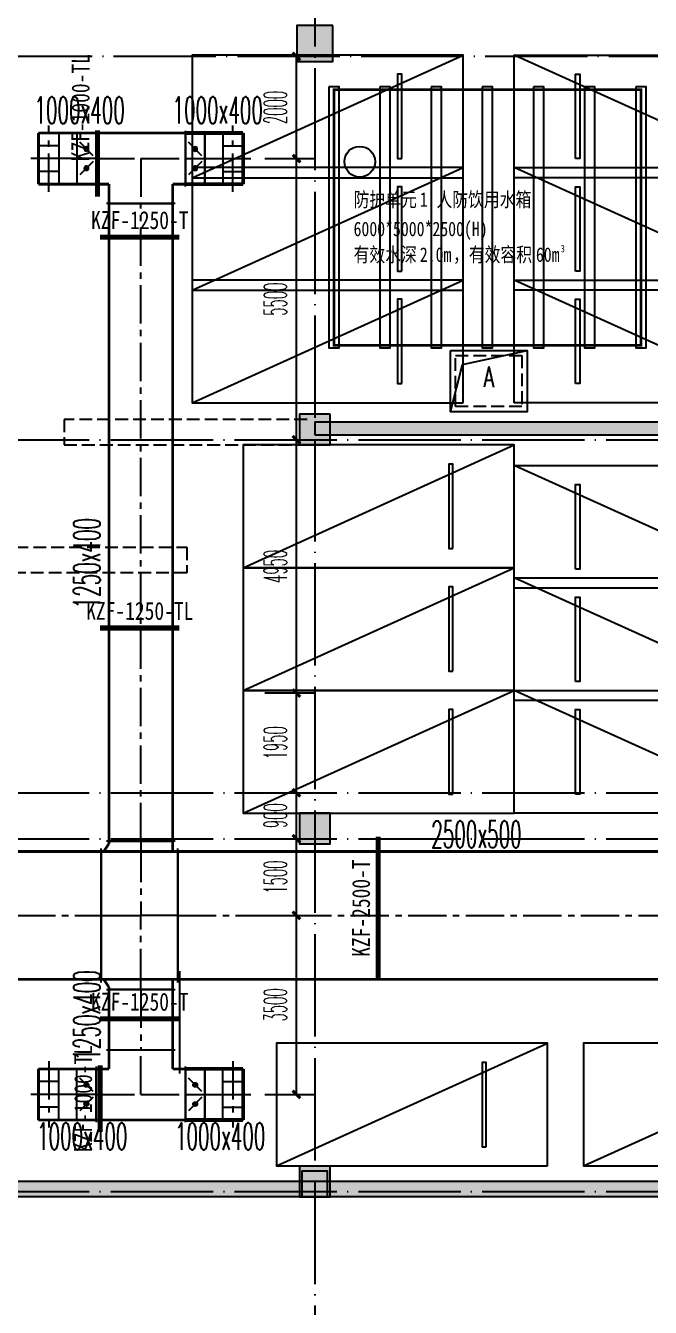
# Model space of a CAD drawing. Extents: x -888467 to -675969, y -675351 to -419232.
# Drawn here: x -811690 to -799479, y -492503 to -467439 of the extents above; entities that cross this region are included whole.
import ezdxf
from ezdxf.enums import TextEntityAlignment as Align

# ---------------------------------------------------------------- set-up
doc = ezdxf.new("R2010")
doc.units = 0
doc.header["$LTSCALE"] = 1000
for name, pattern in [('__DASH', [0.35, 0.25, -0.1]), ('CENTER2', [1.125, 0.75, -0.125, 0.125, -0.125]), ('DASH', [0.35, 0.25, -0.1]), ('DOTE', [2.42, 2, -0.2, 0.02, -0.2])]:
    doc.linetypes.add(name, pattern=pattern)
doc.layers.get('0').update_dxf_attribs({"linetype": 'CONTINUOUS'})
doc.layers.get('Defpoints').update_dxf_attribs({"linetype": 'CONTINUOUS'})
for name, color, linetype in [('A-Pkng-Bdry', 132, 'CONTINUOUS'), ('DOTE', 252, 'CONTINUOUS'), ('DUCT-送风中心线', 5, 'CENTER2'), ('DUCT-送风标注', 3, 'CONTINUOUS'), ('DUCT-送风法兰', 3, 'CONTINUOUS'), ('DUCT-送风管', 4, 'CONTINUOUS'), ('DUCT-送风管端线', 3, 'CONTINUOUS'), ('FK', 2, 'CONTINUOUS'), ('PUB_HATCH', 8, 'CONTINUOUS'), ('TH_DIM', 3, 'CONTINUOUS'), ('ZX', 1, 'CENTER2'), ('停车', 32, 'CONTINUOUS'), ('建筑层', 253, 'CONTINUOUS'), ('抗震支吊架', 2, 'CONTINUOUS'), ('结构柱子', 253, 'CONTINUOUS'), ('面积', 6, 'CONTINUOUS'), ('风阀', 3, 'CONTINUOUS')]:
    doc.layers.add(name, color=color, linetype=linetype)
doc.styles.add('-宋体', font='', dxfattribs={"width": 0.8})
doc.styles.add('_TCH_DIM_T3', font='simplex.shx', dxfattribs={"width": 0.423529, "bigfont": 'gbcbig.shx'})
doc.styles.add('hxd', font='simplex.shx', dxfattribs={"width": 0.5, "bigfont": 'gbcbig.shx'})
doc.styles.add('kzcad', font='', dxfattribs={"width": 0.8})
doc.styles.add('房间名称', font='simplex.shx', dxfattribs={"width": 0.75, "bigfont": 'gbcbig.shx'})
doc.styles.get('-宋体').set_extended_font_data('宋体')
doc.styles.get('kzcad').set_extended_font_data('SimSun')
doc.dimstyles.new('_TCH_ARCH&&150', dxfattribs={"dimtxt": 446.25, "dimasz": 150, "dimexe": 375, "dimexo": 450, "dimgap": 189.375, "dimtad": 1, "dimdec": 0, "dimzin": 0, "dimdsep": 46, "dimtxsty": '_TCH_DIM_T3', "dimblk": 'ARCHTICK', "dimcen": 0.09, "dimclrt": 7, "dimazin": 2, "dimtfac": 1, "dimtdec": 0, "dimtix": 1, "dimtmove": 2, "dimatfit": 3, "dimfxl": 1, "dimtolj": 1, "dimtzin": 0, "dimarcsym": 0})

# ---------------------------------------------------------------- blocks, each defined once
blk = doc.blocks.new('ltcw')
at = {"layer": 'A-Pkng-Bdry', "color": 252}
blk.add_line((28605, 362729), (26205, 357429), dxfattribs=at)
for points in [[(28605, 357429), (26205, 357429), (26205, 362729), (28605, 362729)], [(28231, 358629), (26580, 358629), (26580, 358710), (28231, 358710)]]:
    blk.add_lwpolyline(points, close=True, dxfattribs=at)
blk = doc.blocks.new('_FZH')
blk.add_lwpolyline([(-0.5, -0.5), (0.5, -0.5), (0.5, 0.5), (-0.5, 0.5)], close=True)
at = {"layer": 'PUB_HATCH'}
blk.add_solid([(-0.5, -0.5), (0.5, -0.5), (-0.5, 0.5), (0.5, 0.5)], dxfattribs=at)
blk = doc.blocks.new('A$C1260170F')
at = {"layer": 'FK'}
for p, q in [((200, 147), (200, 1147)), ((200, 1147), (600, 1147)), ((600, 147), (600, 1147)), ((200, 897), (600, 897)), ((200, 647), (600, 647)), ((200, 397), (600, 397)), ((600, 147), (200, 147))]:
    blk.add_line(p, q, dxfattribs=at)
at = {"layer": 'ZX', "color": 5}
for p, q in [((400, 1295), (400, 0)), ((0, 647), (800, 647))]:
    blk.add_line(p, q, dxfattribs=at)
blk = doc.blocks.new('00000556Cent')
at = {"color": 0, "linetype": 'ByBlock', "lineweight": -2}
for p, q in [((175, 75), (-175, 425)), ((175, -75), (-175, -425))]:
    blk.add_line(p, q, dxfattribs=at)
for centre, radius in [((0, 250), 55.4), ((0, 250), 37.5), ((0, 250), 26.8), ((0, -250), 55.4), ((0, -250), 37.5), ((0, -250), 26.8)]:
    blk.add_circle(centre, radius, dxfattribs=at)
blk = doc.blocks.new('00000556Body')
at = {"color": 0, "linetype": 'ByBlock', "lineweight": -2}
for p, q in [((250, 500), (-250, 500)), ((-250, -500), (-250, 500)), ((250, -500), (250, 500)), ((-250, -500), (250, -500))]:
    blk.add_line(p, q, dxfattribs=at)
blk = doc.blocks.new('A$C7F9B6DC1')
at = {"layer": '风阀', "ltscale": 1000}
for p, q in [((80, -60, -1200), (-80, -60, -1200)), ((-80, -60, -1200), (80, -60, -1200))]:
    blk.add_line(p, q, dxfattribs=at)
at = {"layer": '风阀', "ltscale": 1000, "xscale": 0.1200000001117587, "zscale": 0.3999999999996362, "rotation": 270}
for name, yscale in [('00000556Body', 0.1600000001490116), ('00000556Cent', 0.1200000001117587)]:
    blk.add_blockref(name, (0, -30), dxfattribs=dict(at, yscale=yscale))
blk = doc.blocks.new('A$C2B1B7B0A')
at = {"layer": '结构柱子'}
h = blk.add_hatch(color=253, dxfattribs=at)
h.dxf.hatch_style = 1
h.paths.add_polyline_path([(50950, 32200), (50950, 32900), (50250, 32900), (50250, 32200)])
h = blk.add_hatch(color=253, dxfattribs=at)
h.dxf.hatch_style = 1
h.paths.add_polyline_path([(50900, 25300), (50300, 25300), (50300, 24700), (50900, 24700)])
h = blk.add_hatch(color=253, dxfattribs=at)
h.dxf.hatch_style = 1
h.paths.add_polyline_path([(50300, 17500), (50300, 16900), (50900, 16900), (50900, 17500)])
h = blk.add_hatch(color=253, dxfattribs=at)
h.dxf.hatch_style = 1
h.paths.add_polyline_path([(50900, 10600), (50300, 10600), (50300, 10000), (50900, 10000)])
at = {"layer": '结构柱子', "color": 253}
for points in [[(50950, 32900), (50250, 32900), (50250, 32200), (50950, 32200)], [(50900, 25300), (50300, 25300), (50300, 24700), (50900, 24700)], [(50900, 17500), (50300, 17500), (50300, 16900), (50900, 16900)], [(50900, 10600), (50300, 10600), (50300, 10000), (50900, 10000)]]:
    blk.add_lwpolyline(points, close=True, dxfattribs=at)
blk = doc.blocks.new('_ArchTick')
at = {"color": 0, "linetype": 'ByBlock', "const_width": 0.4}
blk.add_lwpolyline([(-0.5, -0.5), (0.5, 0.5)], dxfattribs=at)
blk = doc.blocks.new('*D560')
at = {"layer": 'Defpoints', "color": 0, "transparency": 16777216}
for p in [(-807468, -484839), (-806397, -484839), (-807468, -488339)]:
    blk.add_point(p, dxfattribs=at)
at = {"layer": 'TH_DIM', "color": 0, "lineweight": -2, "transparency": 16777216}
for p, q in [((-807018, -484839), (-806022, -484839)), ((-806397, -488339), (-806397, -484839)), ((-807018, -488339), (-806022, -488339))]:
    blk.add_line(p, q, dxfattribs=at)
at = {"layer": 'TH_DIM', "color": 0, "lineweight": -2, "transparency": 16777216, "xscale": 150, "yscale": 150, "zscale": 150}
for p, rotation in [((-806397, -484839), 90), ((-806397, -488339), 270)]:
    blk.add_blockref('_ArchTick', p, dxfattribs=dict(at, rotation=rotation))
at = {"layer": 'TH_DIM', "color": 7, "transparency": 16777216, "insert": (-806810, -486589), "char_height": 446.2, "attachment_point": 5, "rotation": 90, "style": '_TCH_DIM_T3'}
blk.add_mtext('\\A1;3500', dxfattribs=at)
blk = doc.blocks.new('*D561')
at = {"layer": 'Defpoints', "color": 0, "transparency": 16777216}
for p in [(-807468, -483339), (-806397, -483339), (-807468, -484839)]:
    blk.add_point(p, dxfattribs=at)
at = {"layer": 'TH_DIM', "color": 0, "lineweight": -2, "transparency": 16777216}
for p, q in [((-807018, -483339), (-806022, -483339)), ((-806397, -484839), (-806397, -483339)), ((-807018, -484839), (-806022, -484839))]:
    blk.add_line(p, q, dxfattribs=at)
at = {"layer": 'TH_DIM', "color": 0, "lineweight": -2, "transparency": 16777216, "xscale": 150, "yscale": 150, "zscale": 150}
for p, rotation in [((-806397, -483339), 90), ((-806397, -484839), 270)]:
    blk.add_blockref('_ArchTick', p, dxfattribs=dict(at, rotation=rotation))
at = {"layer": 'TH_DIM', "color": 7, "transparency": 16777216, "insert": (-806810, -484089), "char_height": 446.2, "attachment_point": 5, "rotation": 90, "style": '_TCH_DIM_T3'}
blk.add_mtext('\\A1;1500', dxfattribs=at)
blk = doc.blocks.new('*D562')
at = {"layer": 'Defpoints', "color": 0, "transparency": 16777216}
for p in [(-807468, -482439), (-806397, -482439), (-807468, -483339)]:
    blk.add_point(p, dxfattribs=at)
at = {"layer": 'TH_DIM', "color": 0, "lineweight": -2, "transparency": 16777216}
for p, q in [((-807018, -482439), (-806022, -482439)), ((-806397, -483339), (-806397, -482439)), ((-807018, -483339), (-806022, -483339))]:
    blk.add_line(p, q, dxfattribs=at)
at = {"layer": 'TH_DIM', "color": 0, "lineweight": -2, "transparency": 16777216, "xscale": 150, "yscale": 150, "zscale": 150}
for p, rotation in [((-806397, -482439), 90), ((-806397, -483339), 270)]:
    blk.add_blockref('_ArchTick', p, dxfattribs=dict(at, rotation=rotation))
at = {"layer": 'TH_DIM', "color": 7, "transparency": 16777216, "insert": (-806810, -482889), "char_height": 446.2, "attachment_point": 5, "rotation": 90, "style": '_TCH_DIM_T3'}
blk.add_mtext('\\A1;900', dxfattribs=at)
blk = doc.blocks.new('*D563')
at = {"layer": 'Defpoints', "color": 0, "transparency": 16777216}
for p in [(-807468, -480489), (-806397, -480489), (-807468, -482439)]:
    blk.add_point(p, dxfattribs=at)
at = {"layer": 'TH_DIM', "color": 0, "lineweight": -2, "transparency": 16777216}
for p, q in [((-807018, -480489), (-806022, -480489)), ((-806397, -482439), (-806397, -480489)), ((-807018, -482439), (-806022, -482439))]:
    blk.add_line(p, q, dxfattribs=at)
at = {"layer": 'TH_DIM', "color": 0, "lineweight": -2, "transparency": 16777216, "xscale": 150, "yscale": 150, "zscale": 150}
for p, rotation in [((-806397, -480489), 90), ((-806397, -482439), 270)]:
    blk.add_blockref('_ArchTick', p, dxfattribs=dict(at, rotation=rotation))
at = {"layer": 'TH_DIM', "color": 7, "transparency": 16777216, "insert": (-806810, -481464), "char_height": 446.2, "attachment_point": 5, "rotation": 90, "style": '_TCH_DIM_T3'}
blk.add_mtext('\\A1;1950', dxfattribs=at)
blk = doc.blocks.new('*D564')
at = {"layer": 'Defpoints', "color": 0, "transparency": 16777216}
for p in [(-807468, -475539), (-806397, -475539), (-807468, -480489)]:
    blk.add_point(p, dxfattribs=at)
at = {"layer": 'TH_DIM', "color": 0, "lineweight": -2, "transparency": 16777216}
for p, q in [((-807018, -475539), (-806022, -475539)), ((-806397, -480489), (-806397, -475539)), ((-807018, -480489), (-806022, -480489))]:
    blk.add_line(p, q, dxfattribs=at)
at = {"layer": 'TH_DIM', "color": 0, "lineweight": -2, "transparency": 16777216, "xscale": 150, "yscale": 150, "zscale": 150}
for p, rotation in [((-806397, -475539), 90), ((-806397, -480489), 270)]:
    blk.add_blockref('_ArchTick', p, dxfattribs=dict(at, rotation=rotation))
at = {"layer": 'TH_DIM', "color": 7, "transparency": 16777216, "insert": (-806810, -478014), "char_height": 446.2, "attachment_point": 5, "rotation": 90, "style": '_TCH_DIM_T3'}
blk.add_mtext('\\A1;4950', dxfattribs=at)
blk = doc.blocks.new('*D565')
at = {"layer": 'Defpoints', "color": 0, "transparency": 16777216}
for p in [(-807468, -470039), (-806397, -470039), (-807468, -475539)]:
    blk.add_point(p, dxfattribs=at)
at = {"layer": 'TH_DIM', "color": 0, "lineweight": -2, "transparency": 16777216}
for p, q in [((-807018, -470039), (-806022, -470039)), ((-806397, -475539), (-806397, -470039)), ((-807018, -475539), (-806022, -475539))]:
    blk.add_line(p, q, dxfattribs=at)
at = {"layer": 'TH_DIM', "color": 0, "lineweight": -2, "transparency": 16777216, "xscale": 150, "yscale": 150, "zscale": 150}
for p, rotation in [((-806397, -470039), 90), ((-806397, -475539), 270)]:
    blk.add_blockref('_ArchTick', p, dxfattribs=dict(at, rotation=rotation))
at = {"layer": 'TH_DIM', "color": 7, "transparency": 16777216, "insert": (-806810, -472789), "char_height": 446.2, "attachment_point": 5, "rotation": 90, "style": '_TCH_DIM_T3'}
blk.add_mtext('\\A1;5500', dxfattribs=at)
blk = doc.blocks.new('*D566')
at = {"layer": 'Defpoints', "color": 0, "transparency": 16777216}
for p in [(-807468, -468039), (-806397, -468039), (-807468, -470039)]:
    blk.add_point(p, dxfattribs=at)
at = {"layer": 'TH_DIM', "color": 0, "lineweight": -2, "transparency": 16777216}
for p, q in [((-807018, -468039), (-806022, -468039)), ((-806397, -470039), (-806397, -468039)), ((-807018, -470039), (-806022, -470039))]:
    blk.add_line(p, q, dxfattribs=at)
at = {"layer": 'TH_DIM', "color": 0, "lineweight": -2, "transparency": 16777216, "xscale": 150, "yscale": 150, "zscale": 150}
for p, rotation in [((-806397, -468039), 90), ((-806397, -470039), 270)]:
    blk.add_blockref('_ArchTick', p, dxfattribs=dict(at, rotation=rotation))
at = {"layer": 'TH_DIM', "color": 7, "transparency": 16777216, "insert": (-806810, -469039), "char_height": 446.2, "attachment_point": 5, "rotation": 90, "style": '_TCH_DIM_T3'}
blk.add_mtext('\\A1;2000', dxfattribs=at)

msp = doc.modelspace()

# ---------------------------------------------------------------- hatches: boundary and pattern name
at = {"layer": 'PUB_HATCH'}
for points in [[(-806039.1, -475438.7), (-798589.1, -475438.7), (-798589.1, -475188.7), (-806039.1, -475188.7)], [(-775372.4, -490138.7), (-775539.1, -490038.7), (-824839.1, -490038.7), (-824839.1, -490338.7), (-775439.1, -490338.7)]]:
    msp.add_hatch(color=256, dxfattribs=at).paths.add_polyline_path(points)
at = {"layer": '建筑层'}
h = msp.add_hatch(color=253, dxfattribs=at)
h.dxf.hatch_style = 1
h.paths.add_polyline_path([(-805689.1, -468138.7), (-805689.1, -467438.7), (-806389.1, -467438.7), (-806389.1, -468138.7)])
h = msp.add_hatch(color=253, dxfattribs=at)
h.dxf.hatch_style = 1
h.paths.add_polyline_path([(-805739.1, -475038.7), (-806339.1, -475038.7), (-806339.1, -475638.7), (-805739.1, -475638.7)])
h = msp.add_hatch(color=253, dxfattribs=at)
h.dxf.hatch_style = 1
h.paths.add_polyline_path([(-806339.3, -482838.6), (-806339.3, -483438.6), (-805739.3, -483438.6), (-805739.3, -482838.6)])
h = msp.add_hatch(color=253, dxfattribs=at)
h.dxf.hatch_style = 1
h.paths.add_polyline_path([(-805739.1, -489738.7), (-806339.1, -489738.7), (-806339.1, -490338.7), (-805739.1, -490338.7)])

# ---------------------------------------------------------------- linework, layer by layer
at = {"layer": 'DOTE', "linetype": 'DOTE'}
for p, q in [((-806039.1, -448908.1), (-806039.1, -497433.1)), ((-826910.2, -468038.7), (-748174.2, -468038.7)), ((-860846.2, -475538.7), (-713239.1, -475538.7)), ((-860846.2, -482438.7), (-713239.1, -482438.7)), ((-860846.2, -483338.7), (-713239.1, -483338.7)), ((-860846.2, -490238.7), (-713239.1, -490238.7))]:
    msp.add_line(p, q, dxfattribs=at)
at = {"layer": 'DUCT-送风中心线'}
for p, q in [((-810314.3, -470038.7), (-811439.1, -470038.7)), ((-810314.1, -470038.7), (-809439.1, -470038.7)), ((-809439.1, -470038.7), (-808564.1, -470038.7)), ((-809439.1, -470038.7), (-809439.1, -470913.7)), ((-808563.9, -470038.7), (-807439.1, -470038.7)), ((-809439.1, -483388.5), (-809439.1, -470913.9)), ((-809439.1, -483388.7), (-809439.1, -483438.7)), ((-809439.1, -483438.7), (-809439.1, -484838.7)), ((-818604.9, -484838.7), (-810214.3, -484838.7)), ((-810214.1, -484838.7), (-810164.1, -484838.7)), ((-810164.1, -484838.7), (-809439.1, -484838.7)), ((-808764.1, -484838.7), (-809439.1, -484838.7)), ((-809439.1, -486238.7), (-809439.1, -484838.7)), ((-808714.1, -484838.7), (-808764.1, -484838.7)), ((-808713.9, -484838.7), (-796814.3, -484838.7)), ((-809439.1, -486288.7), (-809439.1, -486238.7)), ((-809439.1, -486288.9), (-809439.1, -487463.8)), ((-809439.1, -488339), (-809439.1, -487464)), ((-810314.3, -488339), (-811439.1, -488339)), ((-810314.1, -488339), (-809439.1, -488339)), ((-809439.1, -488339), (-808564.1, -488339)), ((-808563.9, -488339), (-807439.1, -488339))]:
    msp.add_line(p, q, dxfattribs=at)
at = {"layer": 'DUCT-送风法兰'}
for p, q in [((-810314.2, -469493.7), (-810314.2, -470583.7)), ((-808564, -470583.7), (-808564, -469493.7)), ((-808769.1, -470913.8), (-810109.1, -470913.8)), ((-808769.1, -483388.6), (-810109.1, -483388.6)), ((-810214.2, -486148.7), (-810214.2, -483528.7)), ((-808714, -486148.7), (-808714, -483528.7)), ((-810109.1, -486288.8), (-808769.1, -486288.8)), ((-810109.1, -487463.9), (-808769.1, -487463.9)), ((-810314.2, -487794), (-810314.2, -488884)), ((-808564, -488884), (-808564, -487794))]:
    msp.add_line(p, q, dxfattribs=at)
at = {"layer": 'DUCT-送风管'}
for points, const_width in [([(-810314.3, -469538.7), (-811439.1, -469538.7)], 52.5), ([(-811439.1, -469538.7), (-811439.1, -470538.7)], 52.5), ([(-808564.1, -469538.7), (-810314.1, -469538.7)], 52.5), ([(-807439.1, -469538.7), (-808563.9, -469538.7)], 75), ([(-807439.1, -470538.7), (-807439.1, -469538.7)], 75), ([(-811439.1, -470538.7), (-810314.3, -470538.7)], 52.5), ([(-810314.1, -470538.7), (-810064.1, -470538.7)], 52.5), ([(-810064.1, -470538.7), (-810064.1, -470913.7)], 52.5), ([(-808814.1, -470913.7), (-808814.1, -470538.7)], 52.5), ([(-808814.1, -470538.7), (-808564.1, -470538.7)], 52.5), ([(-808563.9, -470538.7), (-807439.1, -470538.7)], 75), ([(-810064.1, -470913.9), (-810064.1, -483388.5)], 52.5), ([(-808814.1, -483388.5), (-808814.1, -470913.9)], 52.5), ([(-810064.1, -483438.7), (-810164.1, -483588.7)], 52.5), ([(-810064.1, -483388.7), (-810064.1, -483438.7)], 52.5), ([(-808814.1, -483588.7), (-808814.1, -483388.7)], 52.5), ([(-810214.3, -483588.7), (-818604.9, -483588.7)], 52.5), ([(-810164.1, -483588.7), (-810214.1, -483588.7)], 52.5), ([(-808814.1, -483588.7), (-810164.1, -483588.7)], 52.5), ([(-808714.1, -483588.7), (-808814.1, -483588.7)], 52.5), ([(-796814.3, -483588.7), (-808713.9, -483588.7)], 52.5), ([(-818604.9, -486088.7), (-810214.3, -486088.7)], 52.5), ([(-810214.1, -486088.7), (-810164.1, -486088.7)], 52.5), ([(-810164.1, -486088.7), (-810064.1, -486238.7)], 52.5), ([(-810164.1, -486088.7), (-808814.1, -486088.7)], 52.5), ([(-810064.1, -486238.7), (-810064.1, -486288.7)], 52.5), ([(-808814.1, -486288.7), (-808814.1, -486088.7)], 52.5), ([(-808814.1, -486088.7), (-808714.1, -486088.7)], 52.5), ([(-808713.9, -486088.7), (-796814.3, -486088.7)], 52.5), ([(-810064.1, -486288.9), (-810064.1, -487463.8)], 52.5), ([(-808814.1, -487463.8), (-808814.1, -486288.9)], 52.5), ([(-810064.1, -487839), (-810064.1, -487464)], 52.5), ([(-808814.1, -487464), (-808814.1, -487839)], 52.5), ([(-810314.3, -487839), (-811439.1, -487839)], 52.5), ([(-811439.1, -487839), (-811439.1, -488839)], 52.5), ([(-810314.1, -487839), (-810064.1, -487839)], 52.5), ([(-808814.1, -487839), (-808564.1, -487839)], 52.5), ([(-807439.1, -487839), (-808563.9, -487839)], 75), ([(-807439.1, -488839), (-807439.1, -487839)], 75), ([(-811439.1, -488839), (-810314.3, -488839)], 52.5), ([(-808564.1, -488839), (-810314.1, -488839)], 52.5), ([(-808563.9, -488839), (-807439.1, -488839)], 75)]:
    msp.add_lwpolyline(points, dxfattribs=dict(at, const_width=const_width))
at = {"layer": 'DUCT-送风管端线'}
for p, q in [((-810314.3, -470538.7), (-810314.3, -469538.7)), ((-810314.1, -469538.7), (-810314.1, -470538.7)), ((-808564.1, -470538.7), (-808564.1, -469538.7)), ((-808563.9, -469538.7), (-808563.9, -470538.7)), ((-810064.1, -470913.7), (-808814.1, -470913.7)), ((-808814.1, -470913.9), (-810064.1, -470913.9)), ((-810064.1, -483388.5), (-808814.1, -483388.5)), ((-808814.1, -483388.7), (-810064.1, -483388.7)), ((-810214.3, -486088.7), (-810214.3, -483588.7)), ((-810214.1, -483588.7), (-810214.1, -486088.7)), ((-808714.1, -486088.7), (-808714.1, -483588.7)), ((-808713.9, -483588.7), (-808713.9, -486088.7)), ((-810064.1, -486288.7), (-808814.1, -486288.7)), ((-808814.1, -486288.9), (-810064.1, -486288.9)), ((-810064.1, -487463.8), (-808814.1, -487463.8)), ((-810064.1, -487464), (-808814.1, -487464)), ((-810314.3, -488839), (-810314.3, -487839)), ((-810314.1, -488839), (-810314.1, -487839)), ((-808564.1, -487839), (-808564.1, -488839)), ((-808563.9, -487839), (-808563.9, -488839))]:
    msp.add_line(p, q, dxfattribs=at)
at = {"layer": '建筑层', "color": 253}
for p, q in [((-806039.1, -475188.7), (-798589.1, -475188.7)), ((-806039.1, -475188.7), (-806039.1, -475438.7)), ((-806039.1, -475438.7), (-798589.1, -475438.7)), ((-775539.1, -490038.7), (-824839.1, -490038.7)), ((-775439.1, -490338.7), (-824839.1, -490338.7))]:
    msp.add_line(p, q, dxfattribs=at)
for points in [[(-805689.1, -467438.7), (-806389.1, -467438.7), (-806389.1, -468138.7), (-805689.1, -468138.7)], [(-805764.1, -468638.7), (-805764.1, -473738.7), (-805564.1, -473738.7), (-805564.1, -468638.7)], [(-799664.1, -468688.7), (-805664.1, -468688.7), (-805664.1, -473688.7), (-799664.1, -473688.7)], [(-804764.1, -468638.7), (-804764.1, -473738.7), (-804564.1, -473738.7), (-804564.1, -468638.7)], [(-803764.1, -468638.7), (-803764.1, -473738.7), (-803564.1, -473738.7), (-803564.1, -468638.7)], [(-802764.1, -468638.7), (-802764.1, -473738.7), (-802564.1, -473738.7), (-802564.1, -468638.7)], [(-801764.1, -468638.7), (-801764.1, -473738.7), (-801564.1, -473738.7), (-801564.1, -468638.7)], [(-800764.1, -468638.7), (-800764.1, -473738.7), (-800564.1, -473738.7), (-800564.1, -468638.7)], [(-799764.1, -468638.7), (-799764.1, -473738.7), (-799564.1, -473738.7), (-799564.1, -468638.7)], [(-803389.1, -473788.7), (-801889.1, -473788.7), (-801889.1, -474988.7), (-803389.1, -474988.7)], [(-803389.1, -473788.7), (-801889.1, -473788.7), (-801889.1, -474988.7), (-803389.1, -474988.7)], [(-803389.1, -473788.7), (-801889.1, -473788.7), (-801889.1, -474988.7), (-803389.1, -474988.7)], [(-805739.1, -475038.7), (-806339.1, -475038.7), (-806339.1, -475638.7), (-805739.1, -475638.7)], [(-805739.3, -482838.6), (-806339.3, -482838.6), (-806339.3, -483438.6), (-805739.3, -483438.6)], [(-805739.1, -489738.7), (-806339.1, -489738.7), (-806339.1, -490338.7), (-805739.1, -490338.7)]]:
    msp.add_lwpolyline(points, close=True, dxfattribs=at)
at = {"layer": '建筑层', "color": 253, "const_width": 50}
msp.add_lwpolyline([(-805664.1, -473688.7), (-805664.1, -468688.7), (-799664.1, -468688.7), (-799664.1, -473688.7)], close=True, dxfattribs=at)
at = {"layer": '建筑层', "color": 253, "linetype": 'DASH'}
msp.add_lwpolyline([(-812939.1, -472338.7), (-812939.1, -477638.7), (-808539.1, -477638.7), (-808539.1, -478138.7), (-813439.1, -478138.7), (-813439.1, -478138.7), (-813439.1, -472338.7)], close=True, dxfattribs=at)
at = {"layer": '建筑层', "color": 253}
msp.add_lwpolyline([(-803389.1, -474988.7), (-803153.7, -474068.4), (-801889.1, -473788.7)], dxfattribs=at)
at = {"layer": '建筑层', "color": 253, "linetype": '__DASH'}
msp.add_lwpolyline([(-803289.1, -473888.7), (-801989.1, -473888.7), (-801989.1, -474888.7), (-803289.1, -474888.7)], close=True, dxfattribs=at)
at = {"layer": '建筑层', "color": 253, "linetype": 'DASH'}
msp.add_lwpolyline([(-806189.1, -475138.7), (-810939.1, -475138.7), (-810939.1, -475638.7), (-806189.1, -475638.7)], dxfattribs=at)
at = {"layer": '建筑层', "color": 253, "ltscale": 5}
msp.add_lwpolyline([(-808682.2, -485929.5), (-808682.2, -487929.5)], dxfattribs=at)
at = {"layer": '建筑层', "color": 253}
msp.add_circle((-805159.6, -470099.5), 300, dxfattribs=at)
at = {"layer": '抗震支吊架', "color": 2, "const_width": 100}
for points in [[(-810285.9, -470783.7), (-810285.9, -469483.7)], [(-810235, -471576.3), (-808685, -471576.3)], [(-810235, -479218.7), (-808685, -479218.7)], [(-804800.9, -486096.4), (-804800.9, -483296.4)], [(-810235, -486861), (-808685, -486861)], [(-810232.8, -489071), (-810232.8, -487771)]]:
    msp.add_lwpolyline(points, dxfattribs=at)

# ---------------------------------------------------------------- block references
msp.add_blockref('A$C2B1B7B0A', (-856639.1, -500338.7))
at = {"layer": '停车', "xscale": -1, "rotation": 90}
for p in [(-445709.6, -441808.5), (-445709.6, -444008.5), (-445709.6, -446208.5), (-444709.6, -449433.5), (-444709.6, -451833.5), (-444709.6, -454233.5), (-444059.6, -461133.5), (-438059.6, -461133.5)]:
    msp.add_blockref('ltcw', p, dxfattribs=at)
at = {"layer": '停车', "rotation": 270}
for p in [(-1159568.6, -441808.5), (-1159568.6, -444008.5), (-1159568.6, -446208.5), (-1159568.6, -449833.5), (-1159568.6, -452033.5), (-1159568.6, -454233.5)]:
    msp.add_blockref('ltcw', p, dxfattribs=at)
at = {"layer": '建筑层', "color": 253, "xscale": 500, "yscale": 500, "zscale": 500}
msp.add_blockref('_FZH', (-806039.1, -490088.7), dxfattribs=at)
at = {"layer": '面积', "rotation": 180}
msp.add_blockref('A$C1260170F', (-810839.1, -469391.3, 0), dxfattribs=at)
at = {"layer": '面积', "xscale": -1, "rotation": 180}
msp.add_blockref('A$C1260170F', (-808039.1, -469391.3, 0), dxfattribs=at)
at = {"layer": '面积', "xscale": -1}
msp.add_blockref('A$C1260170F', (-810839.1, -488986.4, 0), dxfattribs=at)
at = {"layer": '面积'}
msp.add_blockref('A$C1260170F', (-808039.1, -488986.4, 0), dxfattribs=at)
at = {"layer": '风阀', "ltscale": 1000, "yscale": 6.246033310890198, "zscale": 6.246034263958791, "rotation": 90}
for p, xscale in [((-810689.5, -470038.7, -1000), -6.245994567871094), ((-808563.9, -470038.7, -3000), -6.245994567871094), ((-810689.5, -488339, -1000), 6.245994567871094), ((-808563.9, -488339, -3000), 6.245994567871094)]:
    msp.add_blockref('A$C7F9B6DC1', p, dxfattribs=dict(at, xscale=xscale))

# ---------------------------------------------------------------- texts
at = {"layer": 'DUCT-送风标注', "color": 3, "style": 'hxd', "width": 0.5}
for p in [(-811518.5, -469354.9), (-808819.1, -469354.9), (-811467.3, -489420.2, 0), (-808770.9, -489420.2, 0)]:
    msp.add_text('1000x400', height=525, dxfattribs=at).set_placement(p)
for s, rotation, p in [('1250x400', 90, (-810232.1, -478834.1, 3000)), ('2500x500', 0, (-803761.8, -483513.7, 3000)), ('1250x400', 90, (-810232.1, -487677.5, 3000))]:
    msp.add_text(s, height=525, rotation=rotation, dxfattribs=at).set_placement(p)
at = {"layer": '建筑层', "color": 253}
for s, height, style, width, p in [('防护单元', 283.23, '-宋体', 0.8, (-805280.8, -470980.2)), ('1', 283.2, '-宋体', 0.8, (-803984.6, -470980.2)), ('人防饮用水箱', 283.23, '-宋体', 0.8, (-803660.5, -470980.2)), ('6000*5000*2500(H)', 283.228, '-宋体', 0.8, (-805280.8, -471555.3)), ('有效水深', 283.23, '-宋体', 0.8, (-805280.8, -472057.6)), ('2.0m', 283.23, '-宋体', 0.8, (-803984.6, -472057.6)), ('，有效容积', 283.23, '-宋体', 0.8, (-803336.5, -472057.6)), ('60m', 283.23, '-宋体', 0.8, (-801716.2, -472057.6)), ('3', 141.6, '-宋体', 0.8, (-801230.1, -471870.1)), ('A', 400, '房间名称', 0.675, (-802742.6, -474505.6))]:
    msp.add_text(s, height=height, dxfattribs=dict(at, style=style, width=width)).set_placement(p)
at = {"layer": '抗震支吊架', "color": 2, "style": 'kzcad', "width": 0.8}
for s, rotation, p in [('KZF-1000-TL', 89.88539, (-810443.7, -469044.8)), ('KZF-1250-T', 359.88539, (-809460, -471416.3)), ('KZF-1250-TL', 359.88539, (-809460, -479058.7)), ('KZF-2500-T', 89.88539, (-804960.9, -484696.4)), ('KZF-1250-T', 359.88539, (-809460, -486701)), ('KZF-1000-TL', 89.88539, (-810392.8, -488421))]:
    msp.add_text(s, height=350, rotation=rotation, dxfattribs=at).set_placement(p, align=Align.CENTER)

# ---------------------------------------------------------------- dimensions: what is measured, and where the dimension line sits
at = {"layer": 'TH_DIM', "color": 3}
for p1, p2, picture, middle in [((-807468.1, -470038.7), (-807468.1, -468038.7), '*D566', (-806809.9, -469038.7)), ((-807468.1, -475538.7), (-807468.1, -470038.7), '*D565', (-806809.9, -472788.7)), ((-807468.1, -480488.7), (-807468.1, -475538.7), '*D564', (-806809.9, -478013.7)), ((-807468.1, -482438.7), (-807468.1, -480488.7), '*D563', (-806809.9, -481463.7)), ((-807468.1, -483338.7), (-807468.1, -482438.7), '*D562', (-806809.9, -482888.7)), ((-807468.1, -484838.7), (-807468.1, -483338.7), '*D561', (-806809.9, -484088.7)), ((-807468.1, -488339), (-807468.1, -484838.7), '*D560', (-806809.9, -486588.8))]:
    dim = msp.add_aligned_dim(p1=p1, p2=p2, distance=-1070.7, dimstyle='_TCH_ARCH&&150', dxfattribs=at)
    dim.commit()
    dim.dimension.update_dxf_attribs({"geometry": picture, "text_midpoint": middle})

doc.saveas('drawing.dxf')
